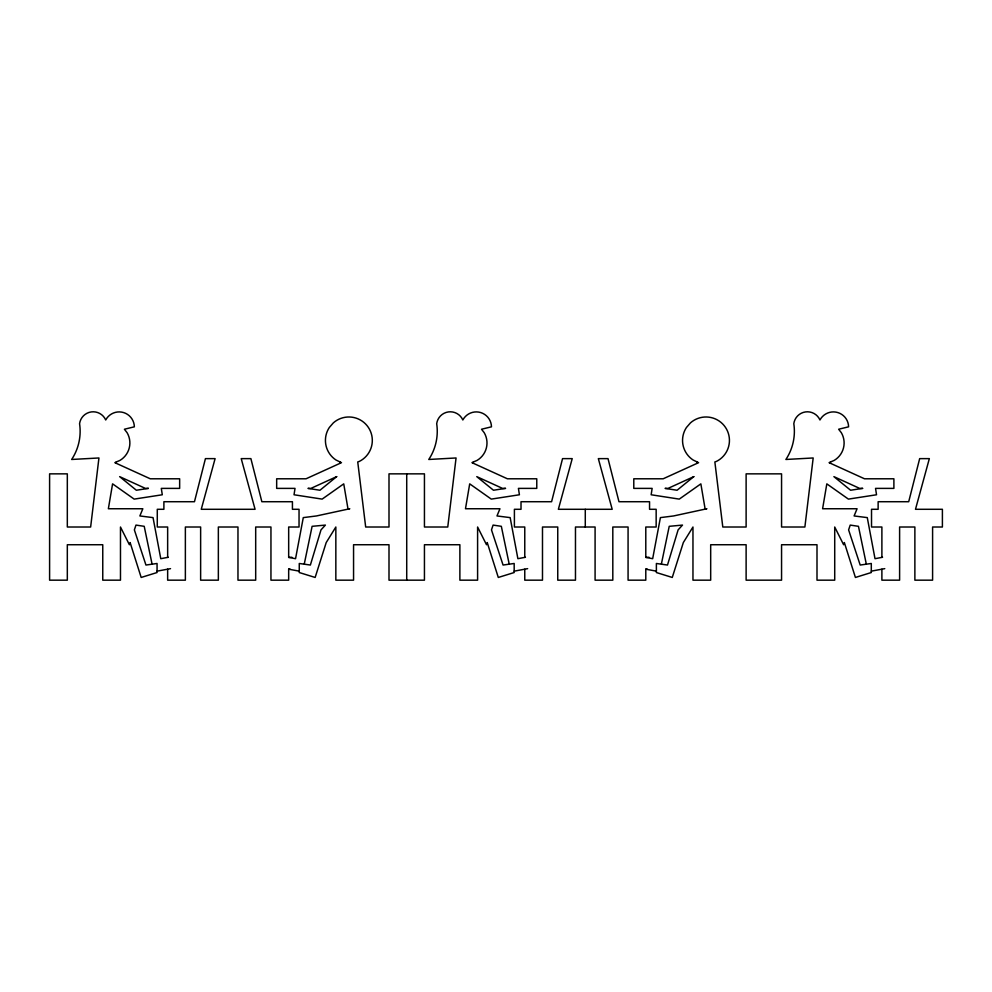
<?xml version="1.0" encoding="UTF-8"?>
<svg xmlns="http://www.w3.org/2000/svg" width="992" height="992" viewBox="0 0 992 992"><rect width="100%" height="100%" fill="white"/><g stroke="black" fill="none" stroke-linecap="round" stroke-linejoin="round"><path stroke-width="1.49" d="M116.089 463.227L116.3 461.962L119.896 460.437A20.286 20.286 0 0 0 127.075 432.673L124.397 429.238L134.354 426.82A15.202 15.202 0 0 0 105.722 419.988A13.714 13.714 0 0 0 79.571 423.708A51.125 51.125 0 0 1 71.66 459.47L98.94 457.969L90.644 527.012L67.32 527.012L67.32 473.854L49.6 473.854L49.6 580.171L67.32 580.171L67.32 544.732L102.759 544.732L102.759 580.171L120.478 580.171L120.478 527.012L129.382 544.732L130.113 542.562L141.174 577.456L157.058 572.533L157.058 563.481L145.948 565.043L134.366 529.877L135.978 525.09L144.212 526.318L152.012 563.816M473.209 463.227L473.42 461.962L477.016 460.437A20.286 20.286 0 0 0 484.195 432.673L481.517 429.238L491.474 426.82A15.202 15.202 0 0 0 462.842 419.988A13.714 13.714 0 0 0 436.691 423.708A51.125 51.125 0 0 1 428.78 459.47L456.06 457.969L447.764 527.012L424.44 527.012L424.44 473.854L389 473.854L389 527.012L365.676 527.012L357.74 461.95L359.364 461.392A23.436 23.436 0 0 0 368.292 427.292A23.436 23.436 0 0 0 333.324 422.89L329.307 427.515A23.436 23.436 0 0 0 335.953 459.99L341.459 462.669L306.044 478.789L276.669 478.789L276.669 488.386L295.021 488.386L294.029 494.772L322.152 499.112L343.74 483.86L347.956 508.747L349.779 508.747L316.46 515.952L303.279 517.613L295.554 558.694L288.672 557.392L288.672 527.012L299.038 527.012L299.038 509.293L292.429 509.293L292.429 501.716L261.851 501.716L250.889 458.626L241.217 458.626L255.068 509.293L201.252 509.293L215.103 458.626L205.431 458.626L194.469 501.716L163.891 501.716L163.891 509.293L157.282 509.293L157.282 527.012L167.648 527.012L167.648 557.392M830.329 463.227L830.54 461.962L834.136 460.437A20.286 20.286 0 0 0 841.315 432.673L838.637 429.238L848.594 426.82A15.202 15.202 0 0 0 819.962 419.988A13.714 13.714 0 0 0 793.811 423.708A51.125 51.125 0 0 1 785.9 459.47L813.18 457.969L804.884 527.012L781.56 527.012L781.56 473.854L746.12 473.854L746.12 527.012L722.796 527.012L714.86 461.95L716.484 461.392A23.436 23.436 0 0 0 725.412 427.292A23.436 23.436 0 0 0 690.444 422.89L686.427 427.515A23.436 23.436 0 0 0 693.073 459.99L698.579 462.669L663.164 478.789L633.789 478.789L633.789 488.386L652.141 488.386L651.149 494.772L679.272 499.112L700.86 483.86L705.076 508.747L706.899 508.747L673.58 515.952L660.399 517.613L652.674 558.694L645.792 557.392L645.792 527.012L656.158 527.012L656.158 509.293L649.549 509.293L649.549 501.716L618.971 501.716L608.009 458.626L598.337 458.626L612.188 509.293L558.372 509.293L572.223 458.626L562.551 458.626L551.589 501.716L521.011 501.716L521.011 509.293L514.402 509.293L514.402 527.012L524.768 527.012L524.768 557.392M304.308 563.816L312.108 526.318L325.388 525.09L320.999 529.877L310.372 565.043L299.262 563.481L299.262 572.533L315.146 577.456L326.207 542.562L335.842 527.012L335.842 580.171L353.561 580.171L353.561 544.732L389 544.732L389 580.171L424.44 580.171L424.44 544.732L459.879 544.732L459.879 580.171L477.598 580.171L477.598 527.012L486.502 544.732L487.233 542.562L498.294 577.456L514.178 572.533L514.178 563.481L503.068 565.043L491.486 529.877L493.098 525.09L501.332 526.318L509.132 563.816M661.428 563.816L669.228 526.318L682.508 525.09L678.119 529.877L667.492 565.043L656.382 563.481L656.382 572.533L672.266 577.456L683.327 542.562L692.962 527.012L692.962 580.171L710.681 580.171L710.681 544.732L746.12 544.732L746.12 580.171L781.56 580.171L781.56 544.732L816.999 544.732L816.999 580.171L834.718 580.171L834.718 527.012L843.622 544.732L844.353 542.562L855.414 577.456L871.298 572.533L871.298 563.481L860.188 565.043L848.606 529.877L850.218 525.09L858.452 526.318L866.252 563.816M167.648 569.185L167.648 580.171L185.368 580.171L185.368 527.012L200.632 527.012L200.632 580.171L218.352 580.171L218.352 527.012L237.968 527.012L237.968 580.171L255.688 580.171L255.688 527.012L270.952 527.012L270.952 580.171L288.672 580.171L288.672 569.185L289.701 568.652M524.768 569.185L524.768 580.171L542.488 580.171L542.488 527.012L557.752 527.012L557.752 580.171L575.472 580.171L575.472 527.012L595.088 527.012L595.088 580.171L612.808 580.171L612.808 527.012L628.072 527.012L628.072 580.171L645.792 580.171L645.792 569.185L646.821 568.652M116.3 461.962L114.861 462.669L150.276 478.789L179.651 478.789L179.651 488.386L161.299 488.386L162.291 494.772L134.168 499.112L112.58 483.86L108.364 508.747L142.836 508.747L139.86 515.952L153.041 517.613L160.766 558.694L168.33 557.268M473.42 461.962L471.981 462.669L507.396 478.789L536.771 478.789L536.771 488.386L518.419 488.386L519.411 494.772L491.288 499.112L469.7 483.86L465.484 508.747L499.956 508.747L496.98 515.952L510.161 517.613L517.886 558.694L525.45 557.268M830.54 461.962L829.101 462.669L864.516 478.789L893.891 478.789L893.891 488.386L875.539 488.386L876.531 494.772L848.408 499.112L826.82 483.86L822.604 508.747L857.076 508.747L854.1 515.952L867.281 517.613L875.006 558.694L882.57 557.268M157.058 571.156L170.525 568.652M514.178 571.156L527.645 568.652M871.298 571.156L884.765 568.652M288.672 557.392L291.884 557.268M645.792 557.392L649.004 557.268M645.792 569.185L656.382 571.156M288.672 569.185L299.262 571.156M697.14 461.962L697.351 463.227M340.02 461.962L340.231 463.227M881.888 557.392L881.888 527.012L871.522 527.012L871.522 509.293L878.131 509.293L878.131 501.716L908.709 501.716L919.671 458.626L929.343 458.626L915.492 509.293L942.4 509.293L942.4 527.012L932.592 527.012L932.592 580.171L914.872 580.171L914.872 527.012L899.608 527.012L899.608 580.171L881.888 580.171L881.888 569.185M585.28 509.293L585.28 527.012M406.72 473.854L406.72 580.171M336.672 476.631L319.957 490.246L307.966 488.386L310.93 488.386L336.672 476.631M693.792 476.631L677.077 490.246L665.086 488.386L668.05 488.386L693.792 476.631M148.354 488.386L136.363 490.246L119.648 476.631L145.39 488.386L148.354 488.386M505.474 488.386L493.483 490.246L476.768 476.631L502.51 488.386L505.474 488.386M862.594 488.386L850.603 490.246L833.888 476.631L859.63 488.386L862.594 488.386"/></g></svg>
